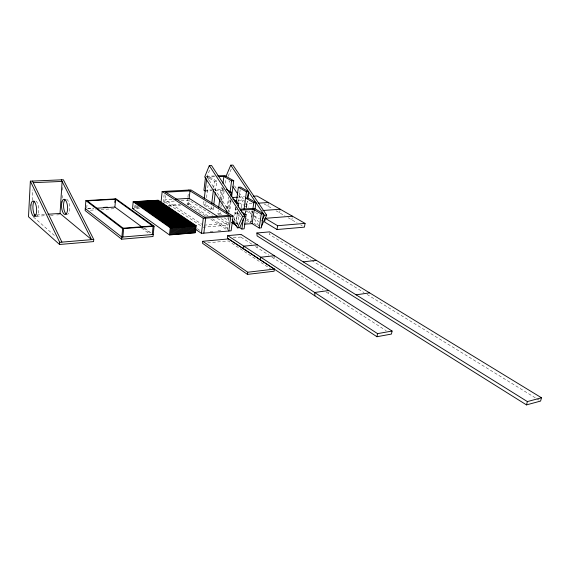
<?xml version="1.0" encoding="UTF-8"?>
<svg xmlns="http://www.w3.org/2000/svg" width="570" height="570" viewBox="0 0 570 570"><rect width="100%" height="100%" fill="white"/><g stroke="black" fill="none" stroke-linecap="round" stroke-linejoin="round"><path stroke-width="0.43" stroke-dasharray="2.85 2.14" d="M32.333 200.312L32.896 189.739M62.173 198.068L62.344 195.446M62.679 190.216L62.964 185.849M86.761 207.957L87.089 203.533M134.377 208.392L134.776 204.167M135.61 204.958L135.29 208.328L139.842 208.036M136.202 208.271L136.444 205.742M137.114 208.214L137.356 205.685M138.025 208.15L138.189 206.468M163.334 202.236L164.124 194.712M164.559 203.262L165.371 195.567M205.321 215.795L187.117 204.032L187.822 197.918M187.922 197.042L188.421 192.674M188.392 204.851L189.14 198.339M208 215.902L189.34 203.889L189.746 200.398M213.508 206.725L213.173 209.375L210.978 209.525L203.504 204.808L203.925 201.31M213.173 209.375L205.685 204.666L206.005 202.044M206.54 197.676L208.036 185.442M208.677 180.198L209.105 176.7L206.903 176.8L210.209 168.727M210.978 209.525L211.406 206.098M213.65 188.1L214.505 181.246L206.903 176.8L229.582 211.955M215.503 190.843L216.721 181.139L209.105 176.7M220.006 215.225L217.875 213.878L218.317 210.387M219.878 198.182L221.21 187.722L222.656 188.57M220.875 199.799L222.428 187.687M221.502 214.612L220.084 213.714L220.305 211.976M220.868 207.623L221.203 205.015M221.644 201.531L223.44 187.601M224.124 191.028L222.457 203.989L220.326 204.131M225.129 183.276L225.684 178.937M226.953 209.162L228.534 197.078M230.971 201.659L230.052 208.634L227.907 208.784L229.283 198.303M230.123 199.785L229.931 201.224L231.427 202.122M228.128 216.871L227.915 218.638L229.368 219.557M228.72 212.51L230.565 198.495M229.119 217.099L227.402 230.066L209.739 218.645M240.661 216.614L234.897 213.08L235.709 207.045M234.156 220.334L235.887 207.409M239.215 214.242L237.049 212.923L237.284 211.199M238.566 201.73L240.191 189.689M237.64 223.561L235.916 223.675L237.583 211.37M241.117 207.95L241.616 204.295L243.347 204.181M251.812 244.152L240.747 237.027L241.103 234.434M245.577 213.422L245.934 210.815M246.418 207.338L247.259 201.253M245.585 213.451L245.948 210.85M246.425 207.387L247.266 201.331M251.035 222.043L252.638 210.736M256.977 247.48L257.17 246.155M267.893 206.084L268.42 202.507M235.916 223.675L237.925 210.102M237.412 224.616L239.051 213.565M269.546 232.703L269.296 234.398L310.971 260.006M279.671 212.867L280.005 210.686M252.403 210.971L250.601 222.72L246.283 222.998M273.999 258.438L274.412 255.745M291.854 219.878L292.196 217.669M328.27 293.386L328.519 291.954M228.185 176.258L231.57 168.285M207.708 242.849L228.342 240.932L270.422 268.776M233.244 237.711L240.747 237.027M210.18 231.527L213.622 231.235M217.925 230.871L221.374 230.579M203.034 227.216L228.05 225.179L216.978 218.111M204.138 225.157L228.306 223.219L220.177 218.054M234.897 213.08L237.049 212.923M217.875 213.878L220.084 213.714M237.818 209.61L235.574 209.767L237.077 210.686M244.209 204.124L251.997 203.604M168.542 206.133L180.626 205.35M36.715 214.961L44.496 214.455M203.504 204.808L205.685 204.666M36.43 216.265L45.237 215.681M50.523 215.339L53.167 215.161M56.687 214.933L60.213 214.698M87.573 208.784L93.744 208.399M237.904 200.718L244.095 200.319M90.445 210.202L95.753 209.867M101.061 209.525L114.335 208.677M168.157 205.243L180.227 204.473M187.117 204.032L189.34 203.889M174.235 201.103L164.723 201.687L200.825 225.741M181.146 200.683L188.927 200.205L212.546 215.282M238.381 197.135L244.587 196.75M88.022 208.392L93.309 208.057M171.848 199.379L164.929 199.792L201.801 224.245M214.505 181.246L216.721 181.139M204.787 190.245L211.712 189.931M212.582 189.888L222.963 189.418M205.171 191.078L212.104 190.758M215.567 190.601L223.369 190.245M206.874 177.035L215.574 176.721M206.49 176.237L214.313 175.959M264.095 203.896L272.31 208.627M275.994 210.75L285 215.937M288.042 217.69L297.041 222.863M300.739 224.993L302.221 225.848M239.379 202.963L243.789 205.592M244.516 206.019L246.689 207.316M255.46 212.532L259.956 215.211M246.183 210.993L251.961 214.463M254.184 215.795L259.414 218.944M225.492 205.848L230.052 208.634M246.461 218.681L251.619 221.837M253.849 223.198L258.388 225.977M226.39 207.851L227.907 208.784M246.496 220.205L250.914 222.913M311.733 260.469L364.023 292.595M367.051 294.455L536.042 398.273M536.805 398.743L539.077 400.14M224.267 217.911L229.318 221.103M212.482 218.787L228.157 228.876M255.503 246.525L268.819 255.104M271.776 257.013L323.062 290.037M326.04 291.947L386.253 330.721M197.284 228.72L200.22 230.7M144.666 228.178L151.093 232.895M143.241 227.915L151.036 233.65M141.609 228.1L149.454 233.892M33.516 217.049L55.311 236.293M234.534 185.827L236.978 189.504M238.93 192.446L245.278 202.015M245.763 202.749L248.698 207.167M251.135 210.843L252.603 213.052M254.555 215.994L258.466 221.88M228.969 180.775L229.945 182.25M238.723 195.524L243.604 202.892M248.969 211L252.382 216.158M254.334 219.108L258.723 225.741M233.921 218.688L237.776 224.666M66.605 199.243A7.638 3.028 85.4 0 1 69.661 207.088A7.638 3.028 85.4 0 1 67.374 214.341M35.953 201.075A7.788 2.879 85.2 0 1 38.774 209.446A7.788 2.879 85.2 0 1 36.459 216.401"/><path stroke-width="0.85" d="M30.353 181.167L28.5 216.785L59.565 244.487L93.58 241.594L93.751 239.464L63.363 179.742L30.353 181.167L59.708 242.307L59.565 244.487M61.311 179.835L91.635 239.635L60.042 213.451L62.109 181.417L33.267 182.685M85.878 200.597L85.137 210.544L121.674 239.193L153.024 236.522L154.078 226.219L116.059 198.866L85.878 200.597L122.621 228.677L154.078 226.219M114.826 202.393L114.976 200.654M142.536 227.394L114.898 207.06L115.575 199.243L87.288 200.875M121.674 239.193L122.621 228.677M122.878 237.006L123.64 228.591L86.854 200.547M132.546 208.506L133.173 201.744L158.246 200.241L196.237 225.734L195.396 232.731L169.468 234.933L132.546 208.506L133.458 208.449M152.261 234.548L153.102 226.297L115.119 198.916M161.025 202.379L162.165 191.499L190.957 189.938L233.109 216.08L231.142 230.8L201.445 233.344L194.89 228.905M169.468 234.933L170.252 227.815L133.173 201.744M170.423 234.854L171.2 227.736L134.093 201.695M171.371 234.776L172.154 227.665L135.012 201.638M172.318 234.697L173.102 227.587L135.931 201.581M173.266 234.612L174.057 227.508L136.843 201.523M174.213 234.534L175.004 227.437L137.755 201.474M175.161 234.455L175.952 227.359L138.667 201.417M176.102 234.37L176.892 227.28L139.579 201.36M177.042 234.291L177.84 227.209L140.491 201.31M177.983 234.213L178.78 227.131L141.403 201.253M178.923 234.135L179.721 227.06L142.308 201.196M179.864 234.056L180.662 226.981L143.22 201.146M180.797 233.971L181.602 226.903L144.125 201.089M181.737 233.892L182.542 226.832L145.029 201.032M182.671 233.814L183.476 226.753L145.934 200.982M183.604 233.736L184.416 226.682L146.832 200.925M184.537 233.657L185.35 226.604L147.737 200.868M217.227 216.18L189.14 198.339L190.002 190.857L165.735 192.19M185.464 233.579L186.283 226.532L148.635 200.818M186.397 233.501L187.216 226.461L149.54 200.761M187.323 233.422L188.143 226.383L150.437 200.711M188.25 233.344L189.076 226.311L151.335 200.654M189.176 233.265L190.002 226.233L152.226 200.604M190.102 233.187L190.929 226.162L153.123 200.547M191.028 233.109L191.855 226.083L154.014 200.49M191.947 233.03L192.781 226.012L154.912 200.441M192.874 232.952L193.7 225.941L155.802 200.384M193.793 232.873L194.627 225.863L156.693 200.334M194.712 232.795L195.546 225.791L157.584 200.277M205.513 177.142L203.925 190.28L205.171 191.078M204.245 198.681L206.661 178.788M201.445 233.344L203.276 218.317L162.165 191.499M202.799 241.281L202.549 243.326L247.444 274.391L274.113 271.22L274.434 269.097L228.606 238.923L202.799 241.281L247.751 272.232L274.434 269.097M203.839 233.137L205.677 218.139L164.481 191.37M211.727 203.526L213.436 189.817M213.843 204.081L215.282 192.61M218.652 207.772L219.763 199.051M222.984 183.362L223.868 176.444L226.019 176.344L233.743 180.726L231.662 196.422M226.497 212.674L226.725 210.914M230.088 192.19L231.577 180.833L223.868 176.444M230.879 196.158L231.377 192.254L226.326 189.29M227.758 235.624L227.409 238.239L376.948 336.728L391.455 334.07L392.082 331.028L241.103 234.434L227.758 235.624L377.561 333.649L392.082 331.028M228.841 231L230.8 216.251L188.727 190.059M236.286 202.735L238.374 187.224L240.54 187.103L248.606 191.705L247.751 197.868L255.951 202.635L255.075 208.841L263.461 213.793L261.416 227.829L259.222 228.014L251.669 223.376M233.679 223.853L234.035 221.21M238.139 207.252L238.666 203.326L234.249 200.697M244.017 209.276L246.418 191.834L238.374 187.224M241.58 211.89L246.097 214.634L244.124 228.834L241.88 229.026L243.262 218.987M247.622 198.652L248.584 191.698L246.418 191.834M243.483 248.826L243.853 246.155L257.362 244.836M252.881 208.998L253.764 202.778L245.57 198.004L247.751 197.868M247.444 274.391L247.751 272.232M259.222 228.014L261.26 213.957L253.643 209.446M292.431 216.194L265.207 218.331L264.651 222.093L277.041 229.532L304.444 227.131L305.057 223.39L256.999 195.994L253.451 196.208M260.347 259.934L260.746 257.213L274.412 255.745M277.041 229.532L277.618 225.72L265.207 218.331M239.785 209.162L252.788 208.456L254.313 209.354L252.111 223.647L244.331 224.16M376.948 336.728L377.561 333.649M526.488 404.899L527.385 401.586L541.5 397.789L540.588 401.066L526.488 404.899L257.099 235.923L256.885 232.995L269.674 231.855L541.5 397.789M232.161 219.607L237.455 227.85L239.706 227.658L244.851 216.344L211.527 165.492L209.304 165.571L204.715 176.914L228.306 213.615M218.189 176.629L226.019 176.344L230.764 165.179L232.923 165.101L266.674 215.147L261.395 226.297M237.455 227.85L242.585 216.514L209.304 165.571M261.844 220.896L264.48 215.31L230.764 165.179M356.1 294.833L369.609 292.859M328.776 290.522L314.668 292.488L314.897 295.858M303.204 261.858L316.357 260.355M277.618 225.72L305.057 223.39M59.708 242.307L93.751 239.464M153.23 234.469L121.859 237.091L85.286 208.563M170.252 227.815L196.237 225.734M264.48 215.31L266.674 215.147M123.141 228.214L152.589 225.927M243.839 214.797L246.097 214.634M203.276 218.317L233.109 216.08M261.26 213.957L263.461 213.793M242.585 216.514L244.851 216.344M204.26 217.213L229.347 215.346M262.798 210.501L280.226 209.233M253.614 208.941L255.075 208.841M253.764 202.778L255.951 202.635M258.046 203.198L268.42 202.507M34.129 215.132L35.853 215.018M47.951 214.235L60.042 213.451M236.422 203.476L238.666 203.326M96.387 208.228L114.898 207.06M232.182 197.512L237.498 197.191M103.875 207.394L107.402 207.174M175.304 199.172L189.14 198.339M229.154 192.389L231.392 192.261M240.426 210.123L254.313 209.354M231.577 180.833L233.743 180.726M217.79 175.831L224.744 175.589L226.019 176.344M232.653 198.959L237.134 201.63M256.885 232.995L527.385 401.586M231.498 222.478L236.657 225.734M238.894 227.145L241.88 229.026M232.873 186.675L237.747 194.049M32.49 181.075L61.916 242.122M35.696 216.172A7.788 2.879 85.2 0 1 32.967 208.841A7.788 2.879 85.2 0 1 34.464 201.203M66.576 214.242A7.638 3.028 85.4 0 1 63.633 207.409A7.638 3.028 85.4 0 1 65.066 199.614M30.915 205.008A7.802 2.871 85.2 0 0 34.328 216.543A7.802 2.871 85.2 0 0 35.882 204.751A7.802 2.871 85.2 0 0 30.915 205.008M61.916 201.937A7.645 3.014 85.3 0 0 64.524 214.377A7.645 3.014 85.3 0 0 67.231 204.316A7.645 3.014 85.3 0 0 61.916 201.937"/></g></svg>
